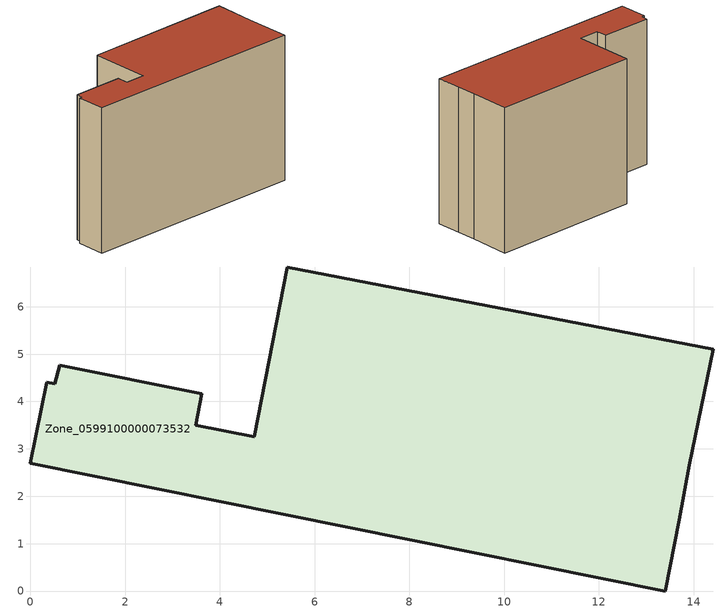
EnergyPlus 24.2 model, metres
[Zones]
Zone_0599100000073532
 floor ground (C_G): 13.7,1.5 13.4,0 0,2.7 0.34,4.41 0.51,4.37 0.62,4.76 3.62,4.16 3.49,3.5 4.72,3.26 5.42,6.84 14.41,5.1 13.91,2.65 z0
 wall outside (C_F): 13.4,0 13.7,1.5 13.91,2.65 14.41,5.1 5.42,6.84 4.72,3.26 3.49,3.5 3.62,4.16 0.62,4.76 0.51,4.37 0.34,4.41 0,2.7 13.4,0 z0:8.71
 roof outside (C_R): 0.51,4.37 0.34,4.41 0,2.7 13.4,0 13.7,1.5 13.91,2.65 14.41,5.1 5.42,6.84 4.72,3.26 3.49,3.5 3.62,4.16 0.62,4.76 z8.71
[BUILDING]
Pand.0599100000073532: North Axis=0; Terrain=City; Loads Convergence Tolerance Value=0.04; Temperature Convergence Tolerance Value=0.4; Solar Distribution=FullExterior; Maximum Number of Warmup Days=25; Minimum Number of Warmup Days=1
[Site:Location]
Rotterdam.The.Hague.AP_ZH_NLD Design_Conditions: Latitude=51.96; Longitude=4.45; Time Zone=1; Elevation=-4.5
[SITE:GROUNDTEMPERATURE:BUILDINGSURFACE]
18, 18, 18, 18, 18, 18, 18, 18, 18, 18, 18, 18
[MATERIAL] Thermal Absorptance=0.9; Solar Absorptance=0.7; Visible Absorptance=0.7
Name | Roughness | Thickness | Conductivity | Density | Specific Heat
G.TI.1975-1991 | MediumSmooth | 0.15 | 0.288461 | 540 | 1210
F.TI.1975-1991 | Rough | 0.3 | 0.230769 | 1920 | 840
R.TI.1975-1991 | MediumRough | 0.2 | 0.153846 | 1500 | 1000
[CONSTRUCTION]
C_G: G.TI.1975-1991
C_F: F.TI.1975-1991
C_R: R.TI.1975-1991
[ZONE]
Zone_0599100000073532: Type=1; Multiplier=1; Ceiling Height=Autocalculate; Volume=Autocalculate; Floor Area=autocalculate; Part of Total Floor Area=Yes
[ZONEINFILTRATION:DESIGNFLOWRATE]
Infil_Zone_0599100000073532: Zone or ZoneList or Space or SpaceList=Zone_0599100000073532; Schedule=AlwaysOn; Design Flow Rate Calculation Method=Flow/Area; Flow Rate per Floor Area=0.003; Constant Term Coefficient=1; Temperature Term Coefficient=0; Velocity Term Coefficient=0; Velocity Squared Term Coefficient=0
[HVACTEMPLATE:ZONE:IDEALLOADSAIRSYSTEM]
Zone_0599100000073532: Maximum Heating Supply Air Temperature=50; Minimum Cooling Supply Air Temperature=13; Maximum Heating Supply Air Humidity Ratio=0.0156; Minimum Cooling Supply Air Humidity Ratio=0.0077; Heating Limit=NoLimit; Cooling Limit=NoLimit; Dehumidification Control Type=ConstantSensibleHeatRatio; Cooling Sensible Heat Ratio=0.7; Dehumidification Setpoint=60; Humidification Control Type=None; Humidification Setpoint=30; Outdoor Air Method=None; Outdoor Air Flow Rate per Person=0.00944; Outdoor Air Flow Rate per Zone Floor Area=0; Outdoor Air Flow Rate per Zone=0; Demand Controlled Ventilation Type=None; Outdoor Air Economizer Type=NoEconomizer; Heat Recovery Type=None; Sensible Heat Recovery Effectiveness=0.7; Latent Heat Recovery Effectiveness=0.65
[ZONECONTROL:THERMOSTAT]
ThermostatControl_Zone_0599100000073532: Zone or ZoneList=Zone_0599100000073532; Control Type Schedule=DualSetpointControlType; Control 1=Thermostat_Zone_0599100000073532; Temperature Difference Between Cutout And Setpoint=0
[THERMOSTATSETPOINT:DUALSETPOINT]
Thermostat_Zone_0599100000073532: Heating Setpoint Temperature Schedule=HeatingSetpoint_Zone_0599100000073532; Cooling Setpoint Temperature Schedule=CoolingSetpoint_Zone_0599100000073532
[SCHEDULE:COMPACT]
HeatingSetpoint_Zone_0599100000073532: Through: 12/31, For: AllDays, Until: 24:00, 21
CoolingSetpoint_Zone_0599100000073532: Through: 12/31, For: AllDays, Until: 24:00, 24
DualSetpointControlType: Through: 12/31, For: AllDays, Until: 24:00, 4
AlwaysOn: Through: 12/31, For: AllDays, Until: 24:00, 1
